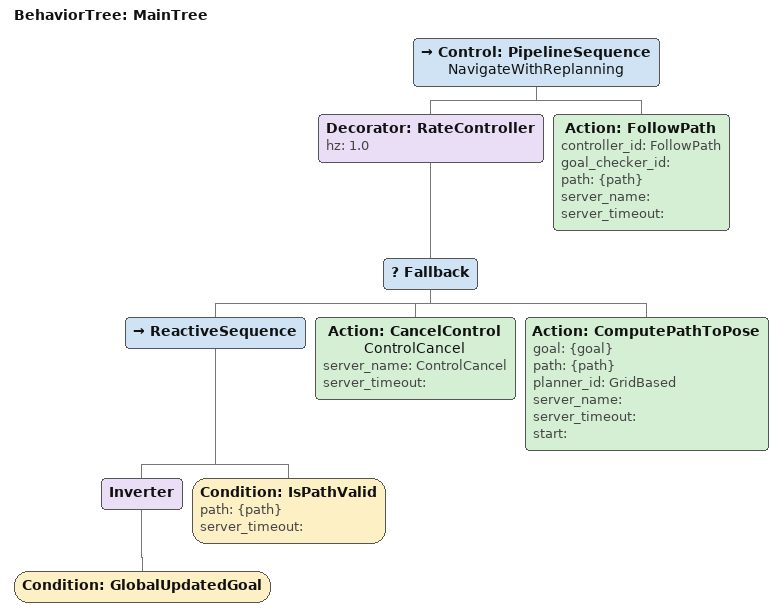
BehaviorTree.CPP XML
<?xml version="1.0"?>
<root main_tree_to_execute="MainTree">
    <BehaviorTree ID="MainTree">
        <Control ID="PipelineSequence" name="NavigateWithReplanning">
            <Decorator ID="RateController" hz="1.0">
                <Fallback>
                    <ReactiveSequence>
                        <Inverter>
                            <Condition ID="GlobalUpdatedGoal"/>
                        </Inverter>
                        <Condition ID="IsPathValid" path="{path}" server_timeout=""/>
                    </ReactiveSequence>
                    <Action ID="CancelControl" name="ControlCancel" server_name="ControlCancel" server_timeout=""/>
                    <Action ID="ComputePathToPose" goal="{goal}" path="{path}" planner_id="GridBased" server_name="" server_timeout="" start=""/>
                </Fallback>
            </Decorator>
            <Action ID="FollowPath" controller_id="FollowPath" goal_checker_id="" path="{path}" server_name="" server_timeout=""/>
        </Control>
    </BehaviorTree>
</root>
